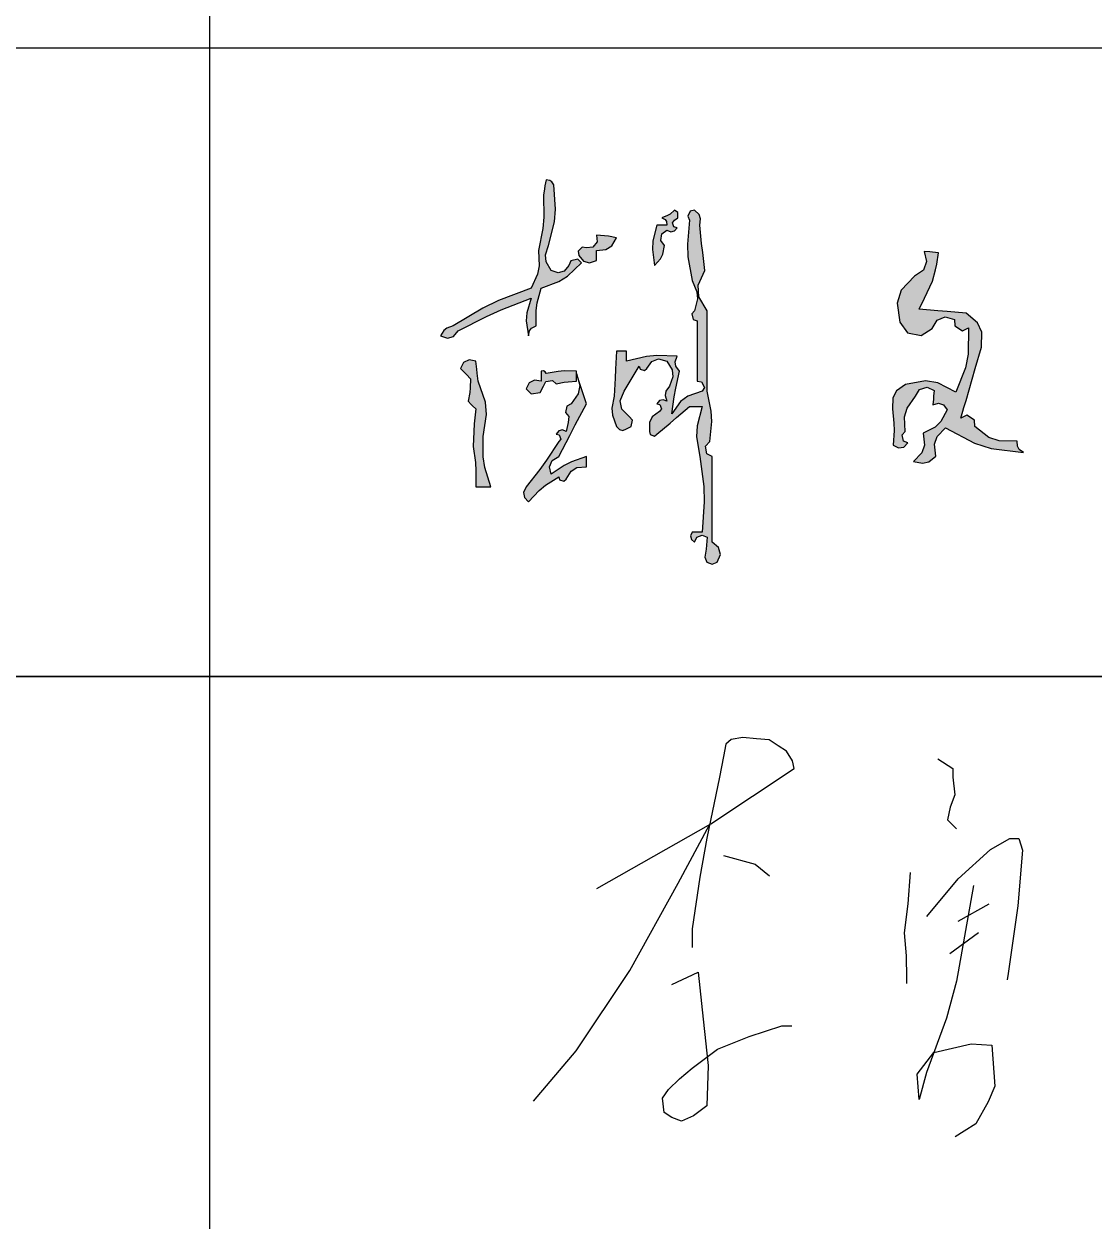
# Model space of a CAD drawing. Extents: x 815029915 to 815825525, y 579155098 to 579748855.
# Drawn here: x 815253193 to 815254894, y 579428713 to 579430617 of the extents above; entities that cross this region are included whole.
import ezdxf

# ---------------------------------------------------------------- set-up
doc = ezdxf.new("R2010")
doc.units = 0
doc.header["$LTSCALE"] = 100
doc.header["$MEASUREMENT"] = 0
doc.layers.add('TK', color=7, linetype='Continuous')
doc.layers.add('签名', color=7, linetype='Continuous')

# ---------------------------------------------------------------- blocks, each defined once
blk = doc.blocks.new('CCIAD-TK-A0-图签')
at = {"layer": 'TK'}
for p, q in [((1154.858, 121.628), (1154.858, 51.628)), ((1126.117, 111.628), (1177.187, 111.628)), ((1126.117, 111.628), (1177.187, 111.628)), ((1177.187, 101.628), (1126.117, 101.628)), ((1126.117, 101.628), (1177.187, 101.628)), ((1126.117, 101.628), (1177.187, 101.628))]:
    blk.add_line(p, q, dxfattribs=at)
blk = doc.blocks.new('李勇')
at = {"color": 7, "lineweight": 30}
for p, q in [((8843.3, 21821.1), (8824.8, 21817.8)), ((8865.5, 21819.2), (8843.3, 21821.1)), ((8816.5, 21810.6), (8812.8, 21791.1)), ((8824.8, 21817.8), (8816.5, 21810.6)), ((8885.2, 21817.5), (8865.5, 21819.2)), ((8899.9, 21807.9), (8885.2, 21817.5)), ((8913.1, 21799.3), (8899.9, 21807.9)), ((8812.8, 21791.1), (8806.5, 21758.1)), ((8922.7, 21784.1), (8913.1, 21799.3)), ((8925.1, 21771.8), (8922.7, 21784.1)), ((9153.4, 21787.1), (9177.6, 21772.1)), ((8792.7, 21683.7), (8925.1, 21771.8)), ((9177.6, 21772.1), (9177.6, 21757.9)), ((8806.5, 21758.1), (8786.2, 21661.3)), ((9177.6, 21757.9), (9180.5, 21730.1)), ((9180.5, 21730.1), (9173.4, 21710.2)), ((9173.4, 21710.2), (9169.1, 21690.3)), ((9169.1, 21690.3), (9183.3, 21676)), ((8611.5, 21581.2), (8792.7, 21683.7)), ((8740.7, 21589.4), (8790.7, 21682.5)), ((8786.2, 21661.3), (8774.9, 21599.2)), ((9237.3, 21642.9), (9268.1, 21660.8)), ((9268.1, 21660.8), (9282.5, 21660.8)), ((9282.5, 21660.8), (9288.4, 21641.9)), ((8812.6, 21633.3), (8863.3, 21620)), ((9185.8, 21596.4), (9237.3, 21642.9)), ((9288.4, 21641.9), (9280.7, 21553.3)), ((8863.3, 21620), (8885.9, 21601)), ((8774.9, 21599.2), (8762.8, 21517.1)), ((9109.4, 21606.3), (9105.6, 21556.5)), ((9136.2, 21536.4), (9185.8, 21596.4)), ((8663.8, 21450.7), (8740.7, 21589.4)), ((9210.4, 21586.1), (9183.2, 21433.5)), ((9105.6, 21556.5), (9099.9, 21510.6)), ((9185.8, 21528.9), (9235, 21556.5)), ((9280.7, 21553.3), (9265.1, 21445.9)), ((8762.8, 21517.1), (8762.8, 21493)), ((9099.9, 21510.6), (9103.1, 21474.1)), ((9172.6, 21477.6), (9218.4, 21511.3)), ((8762.8, 21493), (8762.8, 21487)), ((9103.1, 21474.1), (9103.7, 21438.2)), ((8578.7, 21322.8), (8663.8, 21450.7)), ((8730.7, 21428.4), (8772.7, 21447.9)), ((8772.7, 21447.9), (8780.7, 21373.4)), ((9265.1, 21445.9), (9263.6, 21436)), ((9103.7, 21438.2), (9103.8, 21430)), ((9183.2, 21433.5), (9167.4, 21374.8)), ((8780.7, 21373.4), (8788.6, 21299.4)), ((9167.4, 21374.8), (9135.4, 21288.2)), ((8803.1, 21325.8), (8853.6, 21345.6)), ((8853.6, 21345.6), (8905.5, 21362.9)), ((8905.5, 21362.9), (8921.5, 21362.9)), ((8763.2, 21295.4), (8803.1, 21325.8)), ((9147.1, 21320), (9206.4, 21334.2)), ((9206.4, 21334.2), (9239.2, 21331.9)), ((9239.2, 21331.9), (9243.9, 21266.8)), ((8510.5, 21243), (8578.7, 21322.8)), ((9120.5, 21285.9), (9147.1, 21320)), ((8742.8, 21278.2), (8763.2, 21295.4)), ((8788.6, 21299.4), (8786.4, 21235.5)), ((9135.4, 21288.2), (9123.7, 21245.3)), ((8725.2, 21261.5), (8742.8, 21278.2)), ((9123.7, 21245.3), (9120.5, 21285.9)), ((8715.9, 21247.5), (8725.2, 21261.5)), ((9243.9, 21266.8), (9233.6, 21242)), ((8718.4, 21224.7), (8715.9, 21247.5)), ((8786.4, 21235.5), (8765.2, 21219.5)), ((9233.6, 21242), (9214.2, 21206.8)), ((8730.7, 21217.1), (8718.4, 21224.7)), ((8746, 21211.1), (8730.7, 21217.1)), ((8765.2, 21219.5), (8746, 21211.1)), ((9195.6, 21195.1), (9181, 21185.9)), ((9214.2, 21206.8), (9195.6, 21195.1))]:
    blk.add_line(p, q, dxfattribs=at)
blk = doc.blocks.new('fdagdfaf')
h = blk.add_hatch(color=256)
h.paths.add_polyline_path([(4.6694, 7.6013), (4.7075, 7.6373), (4.6976, 7.6474), (4.6781, 7.6435), (4.6728, 7.6304), (4.6601, 7.6146), (4.6432, 7.6098), (4.6242, 7.6165), (4.61, 7.6405), (4.6081, 7.6595), (4.6172, 7.6859), (4.6336, 7.7508), (4.6365, 7.7859), (4.6311, 7.8526), (4.6261, 7.8613), (4.6202, 7.8652), (4.6103, 7.8665), (4.6067, 7.85), (4.6053, 7.8416), (4.6033, 7.8248), (4.6042, 7.7635), (4.6014, 7.7322), (4.5894, 7.672), (4.5912, 7.6296), (4.5866, 7.6063), (4.5686, 7.5678), (4.4791, 7.534), (4.4354, 7.5128), (4.3533, 7.4636), (4.3366, 7.4575), (4.3282, 7.4508), (4.3185, 7.4359), (4.3376, 7.4292), (4.3545, 7.434), (4.3672, 7.4498), (4.446, 7.4895), (4.4864, 7.5077), (4.5686, 7.5401), (4.5566, 7.5), (4.5551, 7.4771), (4.5616, 7.4359), (4.5642, 7.4495), (4.5701, 7.4574), (4.5825, 7.4636), (4.5824, 7.5057), (4.5853, 7.5273), (4.5964, 7.5678), (4.6454, 7.5864)])
h.paths.add_polyline_path([(4.8048, 7.7068), (4.7828, 7.7112), (4.7716, 7.7126), (4.7492, 7.7137), (4.7513, 7.696), (4.7391, 7.6808), (4.7214, 7.679), (4.7097, 7.6807), (4.6988, 7.6698), (4.7006, 7.6581), (4.7132, 7.6424), (4.7301, 7.6376), (4.7492, 7.6442), (4.7492, 7.6554), (4.7492, 7.6609), (4.7492, 7.672), (4.7753, 7.6744), (4.7912, 7.6843)])
h.paths.add_polyline_path([(4.4227, 7.3108), (4.4202, 7.3331), (4.4188, 7.3442), (4.4158, 7.3664), (4.3974, 7.3696), (4.3826, 7.3622), (4.3741, 7.3456), (4.3852, 7.3345), (4.3908, 7.3289), (4.4019, 7.3178), (4.401, 7.2926), (4.3996, 7.28), (4.3949, 7.2553), (4.4033, 7.2469), (4.4074, 7.2428), (4.4158, 7.2344), (4.4117, 7.1929), (4.4103, 7.172), (4.4088, 7.1302), (4.415, 7.0861), (4.4164, 7.0636), (4.4158, 7.0191), (4.4325, 7.0191), (4.4408, 7.0191), (4.4575, 7.0191), (4.441, 7.0728), (4.4366, 7.1018), (4.4366, 7.158), (4.4457, 7.2187), (4.4426, 7.2528)])
h.paths.add_polyline_path([(4.6936, 7.3275), (4.6936, 7.3386), (4.6602, 7.3393), (4.6431, 7.3379), (4.6103, 7.3317), (4.6073, 7.3371), (4.6025, 7.3395), (4.5964, 7.3386), (4.5964, 7.3275), (4.5964, 7.3219), (4.5964, 7.3108), (4.578, 7.314), (4.5632, 7.3066), (4.5547, 7.29), (4.5686, 7.2761), (4.5939, 7.2797), (4.6033, 7.2969), (4.6096, 7.3096), (4.6274, 7.3132), (4.6381, 7.3039), (4.6601, 7.308), (4.6713, 7.3094), (4.6936, 7.3108), (4.6936, 7.3219)])
h.paths.add_polyline_path([(4.645, 7.0469), (4.6472, 7.0384), (4.659, 7.0344), (4.6658, 7.0399), (4.6794, 7.0624), (4.6953, 7.0723), (4.7214, 7.0747), (4.7214, 7.0858), (4.7214, 7.0913), (4.7214, 7.1025), (4.6802, 7.0885), (4.66, 7.0784), (4.6242, 7.0538), (4.6193, 7.0744), (4.6267, 7.0918), (4.645, 7.1025), (4.6752, 7.161), (4.6904, 7.1902), (4.7214, 7.2483), (4.7103, 7.2817), (4.7047, 7.2983), (4.6936, 7.3317), (4.703, 7.2992), (4.6991, 7.276), (4.6797, 7.2483), (4.667, 7.242), (4.6635, 7.2243), (4.6728, 7.2136), (4.6708, 7.1968), (4.6694, 7.1884), (4.6658, 7.1719), (4.6552, 7.1763), (4.6453, 7.1738), (4.6381, 7.165), (4.6466, 7.1628), (4.6505, 7.151), (4.645, 7.1441), (4.6113, 7.0925), (4.5931, 7.0674), (4.5547, 7.0191), (4.5477, 7.0037), (4.5501, 6.9897), (4.5616, 6.9774), (4.5914, 7.009), (4.6085, 7.0233)])
h.paths.add_polyline_path([(4.8673, 7.3525), (4.8694, 7.344), (4.8813, 7.3401), (4.8881, 7.3456), (4.9016, 7.3651), (4.9207, 7.3722), (4.9437, 7.3664), (4.9578, 7.3423), (4.9597, 7.3233), (4.9506, 7.2969), (4.9407, 7.2833), (4.9387, 7.2714), (4.9437, 7.2553), (4.9331, 7.2596), (4.9232, 7.2572), (4.9159, 7.2483), (4.9244, 7.2462), (4.9284, 7.2343), (4.9228, 7.2275), (4.903, 7.2125), (4.8952, 7.1968), (4.8951, 7.1719), (4.8972, 7.1634), (4.9091, 7.1595), (4.9159, 7.165), (4.9522, 7.1953), (4.9703, 7.2106), (5.0062, 7.2414), (5.0201, 7.2414), (5.027, 7.2414), (5.0409, 7.2414), (5.0267, 7.1876), (5.0252, 7.1574), (5.034, 7.1025), (5.0453, 7.0198), (5.0468, 6.9773), (5.0409, 6.8941), (5.0298, 6.8941), (5.0243, 6.8941), (5.0131, 6.8941), (5.0088, 6.8835), (5.0113, 6.8736), (5.0201, 6.8663), (5.0264, 6.8798), (5.0409, 6.8856), (5.0548, 6.8802), (5.0533, 6.8578), (5.0519, 6.8466), (5.0479, 6.8246), (5.0542, 6.8111), (5.0687, 6.8053), (5.0826, 6.8107), (5.0913, 6.8319), (5.0864, 6.8517), (5.0687, 6.8663), (5.0687, 6.9608), (5.0687, 7.008), (5.0687, 7.1025), (5.0538, 7.1104), (5.0502, 7.1318), (5.0618, 7.1441), (5.0672, 7.1995), (5.0658, 7.2285), (5.0548, 7.2831), (5.0548, 7.372), (5.0548, 7.4164), (5.0548, 7.5053), (5.0321, 7.5436), (5.0301, 7.5756), (5.0479, 7.6165), (5.0423, 7.6665), (5.0395, 7.6915), (5.034, 7.7415), (5.0367, 7.7589), (5.0326, 7.7709), (5.0201, 7.7832), (5.0079, 7.7806), (5.0009, 7.7666), (5.0062, 7.7554), (5.0001, 7.6889), (5.0015, 7.6544), (5.0131, 7.5887), (5.026, 7.5578), (5.0276, 7.5379), (5.0201, 7.5053), (5.0125, 7.4968), (5.0163, 7.4815), (5.027, 7.4775), (5.027, 7.4109), (5.027, 7.3775), (5.027, 7.3108), (5.0394, 7.3095), (5.0473, 7.2937), (5.0409, 7.2831), (5.0014, 7.2698), (4.9814, 7.2548), (4.9576, 7.2205), (4.9638, 7.2681), (4.968, 7.2918), (4.9784, 7.3386), (4.9685, 7.3523), (4.9665, 7.3641), (4.9715, 7.3803), (4.9156, 7.3814), (4.887, 7.3786), (4.8325, 7.3664), (4.8325, 7.3775), (4.8325, 7.3831), (4.8325, 7.3942), (4.8214, 7.3942), (4.8159, 7.3942), (4.8048, 7.3942), (4.802, 7.3442), (4.8006, 7.3192), (4.7978, 7.2692), (4.7916, 7.2363), (4.7932, 7.2172), (4.8048, 7.1858), (4.8124, 7.1773), (4.8218, 7.1749), (4.8325, 7.1789), (4.8452, 7.1853), (4.8486, 7.2028), (4.8395, 7.2136), (4.8192, 7.2334), (4.8145, 7.257), (4.8256, 7.2831), (4.8423, 7.3108), (4.8506, 7.3247)])
h.paths.add_polyline_path([(4.9367, 7.6859), (4.927, 7.6997), (4.93, 7.7177), (4.9437, 7.7276), (4.9543, 7.7232), (4.9642, 7.7257), (4.9715, 7.7345), (4.9629, 7.7367), (4.959, 7.7485), (4.9645, 7.7554), (4.9733, 7.7621), (4.9733, 7.7764), (4.9645, 7.7832), (4.9523, 7.7725), (4.9449, 7.7681), (4.9298, 7.7623), (4.9384, 7.7573), (4.9423, 7.7514), (4.9437, 7.7415), (4.9326, 7.7415), (4.927, 7.7415), (4.9159, 7.7415), (4.9051, 7.6983), (4.9036, 7.6746), (4.9089, 7.6304), (4.9256, 7.6488), (4.932, 7.6615)])
blk.add_hatch(color=256).paths.add_polyline_path([(5.6618, 7.5559), (5.6764, 7.5868), (5.6849, 7.6179), (5.6883, 7.6338), (5.6931, 7.6657), (5.6771, 7.6671), (5.6691, 7.6677), (5.6532, 7.6691), (5.6605, 7.6409), (5.6516, 7.6173), (5.6274, 7.601), (5.5904, 7.5625), (5.5789, 7.5267), (5.5866, 7.4739), (5.6072, 7.4441), (5.6451, 7.4367), (5.6755, 7.4564), (5.6896, 7.4792), (5.7118, 7.4881), (5.7378, 7.4813), (5.7382, 7.4634), (5.7599, 7.4502), (5.776, 7.458), (5.775, 7.3855), (5.7675, 7.3477), (5.741, 7.2803), (5.6912, 7.3062), (5.6576, 7.3114), (5.6023, 7.302), (5.5773, 7.2845), (5.567, 7.2652), (5.5665, 7.2347), (5.5701, 7.1947), (5.5704, 7.1743), (5.5681, 7.1342), (5.5828, 7.1267), (5.5973, 7.129), (5.6088, 7.1408), (5.5968, 7.1449), (5.5926, 7.1624), (5.6013, 7.1715), (5.5996, 7.2123), (5.6064, 7.236), (5.6297, 7.2695), (5.6404, 7.2882), (5.6618, 7.2948), (5.6812, 7.2853), (5.6798, 7.2693), (5.6792, 7.2614), (5.6778, 7.2454), (5.6935, 7.2504), (5.7074, 7.2457), (5.7169, 7.2321), (5.6995, 7.1995), (5.684, 7.1842), (5.6512, 7.1674), (5.6548, 7.1346), (5.6475, 7.113), (5.6245, 7.0893), (5.6494, 7.0843), (5.6662, 7.0884), (5.686, 7.1042), (5.6824, 7.137), (5.6898, 7.1585), (5.7127, 7.1823), (5.7924, 7.1399), (5.8382, 7.1254), (5.9278, 7.114), (5.916, 7.1223), (5.9111, 7.1312), (5.9103, 7.1456), (5.8608, 7.1457), (5.8325, 7.1554), (5.7932, 7.1855), (5.7928, 7.2034), (5.7711, 7.2166), (5.755, 7.2088), (5.7607, 7.2284), (5.7635, 7.2382), (5.7692, 7.2578), (5.7862, 7.3166), (5.7947, 7.346), (5.8117, 7.4048), (5.8128, 7.446), (5.801, 7.4723), (5.7694, 7.4987), (5.7175, 7.5031), (5.6916, 7.5052), (5.6398, 7.5096), (5.6544, 7.5405)])
for p, q in [((4.6053, 7.8416), (4.6033, 7.8248)), ((4.6067, 7.85), (4.6053, 7.8416)), ((4.6103, 7.8665), (4.6067, 7.85)), ((4.6202, 7.8652), (4.6103, 7.8665)), ((4.6261, 7.8613), (4.6202, 7.8652)), ((4.6311, 7.8526), (4.6261, 7.8613)), ((4.6365, 7.7859), (4.6311, 7.8526)), ((4.6033, 7.8248), (4.6042, 7.7635)), ((4.6336, 7.7508), (4.6365, 7.7859)), ((4.9523, 7.7725), (4.9449, 7.7681)), ((4.9645, 7.7832), (4.9523, 7.7725)), ((4.9733, 7.7764), (4.9645, 7.7832)), ((4.9733, 7.7621), (4.9733, 7.7764)), ((5.0079, 7.7806), (5.0009, 7.7666)), ((5.0201, 7.7832), (5.0079, 7.7806)), ((5.0326, 7.7709), (5.0201, 7.7832)), ((5.0367, 7.7589), (5.0326, 7.7709)), ((4.6042, 7.7635), (4.6014, 7.7322)), ((4.6172, 7.6859), (4.6336, 7.7508)), ((4.9159, 7.7415), (4.9051, 7.6983)), ((4.927, 7.7415), (4.9159, 7.7415)), ((4.9326, 7.7415), (4.927, 7.7415)), ((4.9449, 7.7681), (4.9298, 7.7623)), ((4.9298, 7.7623), (4.9384, 7.7573)), ((4.9437, 7.7415), (4.9326, 7.7415)), ((4.9384, 7.7573), (4.9423, 7.7514)), ((4.9423, 7.7514), (4.9437, 7.7415)), ((4.959, 7.7485), (4.9645, 7.7554)), ((4.9629, 7.7367), (4.959, 7.7485)), ((4.9715, 7.7345), (4.9629, 7.7367)), ((4.9645, 7.7554), (4.9733, 7.7621)), ((5.0062, 7.7554), (5.0001, 7.6889)), ((5.0009, 7.7666), (5.0062, 7.7554)), ((5.034, 7.7415), (5.0367, 7.7589)), ((5.0395, 7.6915), (5.034, 7.7415)), ((4.6014, 7.7322), (4.5894, 7.672)), ((4.7716, 7.7126), (4.7492, 7.7137)), ((4.7492, 7.7137), (4.7513, 7.696)), ((4.7828, 7.7112), (4.7716, 7.7126)), ((4.8048, 7.7068), (4.7828, 7.7112)), ((4.7912, 7.6843), (4.8048, 7.7068)), ((4.927, 7.6997), (4.93, 7.7177)), ((4.93, 7.7177), (4.9437, 7.7276)), ((4.9437, 7.7276), (4.9543, 7.7232)), ((4.9543, 7.7232), (4.9642, 7.7257)), ((4.9642, 7.7257), (4.9715, 7.7345)), ((4.5894, 7.672), (4.5912, 7.6296)), ((4.6081, 7.6595), (4.6172, 7.6859)), ((4.7097, 7.6807), (4.6988, 7.6698)), ((4.6988, 7.6698), (4.7006, 7.6581)), ((4.7214, 7.679), (4.7097, 7.6807)), ((4.7391, 7.6808), (4.7214, 7.679)), ((4.7513, 7.696), (4.7391, 7.6808)), ((4.7492, 7.672), (4.7753, 7.6744)), ((4.7492, 7.6609), (4.7492, 7.672)), ((4.7753, 7.6744), (4.7912, 7.6843)), ((4.9051, 7.6983), (4.9036, 7.6746)), ((4.9036, 7.6746), (4.9089, 7.6304)), ((4.9367, 7.6859), (4.927, 7.6997)), ((4.932, 7.6615), (4.9367, 7.6859)), ((5.0001, 7.6889), (5.0015, 7.6544)), ((5.0423, 7.6665), (5.0395, 7.6915)), ((5.6691, 7.6677), (5.6532, 7.6691)), ((5.6532, 7.6691), (5.6605, 7.6409)), ((4.61, 7.6405), (4.6081, 7.6595)), ((4.6242, 7.6165), (4.61, 7.6405)), ((4.6694, 7.6013), (4.7075, 7.6373)), ((4.6781, 7.6435), (4.6728, 7.6304)), ((4.6976, 7.6474), (4.6781, 7.6435)), ((4.7075, 7.6373), (4.6976, 7.6474)), ((4.7006, 7.6581), (4.7132, 7.6424)), ((4.7132, 7.6424), (4.7301, 7.6376)), ((4.7301, 7.6376), (4.7492, 7.6442)), ((4.7492, 7.6554), (4.7492, 7.6609)), ((4.7492, 7.6442), (4.7492, 7.6554)), ((4.9089, 7.6304), (4.9256, 7.6488)), ((4.9256, 7.6488), (4.932, 7.6615)), ((5.0015, 7.6544), (5.0131, 7.5887)), ((5.0479, 7.6165), (5.0423, 7.6665)), ((5.6605, 7.6409), (5.6516, 7.6173)), ((5.6771, 7.6671), (5.6691, 7.6677)), ((5.6931, 7.6657), (5.6771, 7.6671)), ((5.6883, 7.6338), (5.6931, 7.6657)), ((4.5866, 7.6063), (4.5686, 7.5678)), ((4.5912, 7.6296), (4.5866, 7.6063)), ((4.6432, 7.6098), (4.6242, 7.6165)), ((4.6601, 7.6146), (4.6432, 7.6098)), ((4.6728, 7.6304), (4.6601, 7.6146)), ((5.0301, 7.5756), (5.0479, 7.6165)), ((5.6516, 7.6173), (5.6274, 7.601)), ((5.6764, 7.5868), (5.6849, 7.6179)), ((5.6849, 7.6179), (5.6883, 7.6338)), ((4.5964, 7.5678), (4.6454, 7.5864)), ((4.6454, 7.5864), (4.6694, 7.6013)), ((5.0131, 7.5887), (5.026, 7.5578)), ((5.0321, 7.5436), (5.0301, 7.5756)), ((5.6274, 7.601), (5.5904, 7.5625)), ((5.6618, 7.5559), (5.6764, 7.5868)), ((4.5686, 7.5678), (4.4791, 7.534)), ((4.4864, 7.5077), (4.5686, 7.5401)), ((4.5686, 7.5401), (4.5566, 7.5)), ((4.5853, 7.5273), (4.5964, 7.5678)), ((5.0276, 7.5379), (5.0201, 7.5053)), ((5.026, 7.5578), (5.0276, 7.5379)), ((5.0548, 7.5053), (5.0321, 7.5436)), ((5.5904, 7.5625), (5.5789, 7.5267)), ((5.6398, 7.5096), (5.6544, 7.5405)), ((5.6544, 7.5405), (5.6618, 7.5559)), ((4.4354, 7.5128), (4.3533, 7.4636)), ((4.4791, 7.534), (4.4354, 7.5128)), ((4.446, 7.4895), (4.4864, 7.5077)), ((4.5824, 7.5057), (4.5853, 7.5273)), ((4.5825, 7.4636), (4.5824, 7.5057)), ((5.0201, 7.5053), (5.0125, 7.4968)), ((5.0548, 7.4164), (5.0548, 7.5053)), ((5.5789, 7.5267), (5.5866, 7.4739)), ((5.6916, 7.5052), (5.6398, 7.5096)), ((5.7175, 7.5031), (5.6916, 7.5052)), ((4.3672, 7.4498), (4.446, 7.4895)), ((4.5566, 7.5), (4.5551, 7.4771)), ((4.5551, 7.4771), (4.5616, 7.4359)), ((5.0125, 7.4968), (5.0163, 7.4815)), ((5.0163, 7.4815), (5.027, 7.4775)), ((5.027, 7.4775), (5.027, 7.4109)), ((5.5866, 7.4739), (5.6072, 7.4441)), ((5.6755, 7.4564), (5.6896, 7.4792)), ((5.6896, 7.4792), (5.7118, 7.4881)), ((5.7118, 7.4881), (5.7378, 7.4813)), ((5.7694, 7.4987), (5.7175, 7.5031)), ((5.7378, 7.4813), (5.7382, 7.4634)), ((5.801, 7.4723), (5.7694, 7.4987)), ((5.8128, 7.446), (5.801, 7.4723)), ((4.3282, 7.4508), (4.3185, 7.4359)), ((4.3366, 7.4575), (4.3282, 7.4508)), ((4.3533, 7.4636), (4.3366, 7.4575)), ((4.3545, 7.434), (4.3672, 7.4498)), ((4.5616, 7.4359), (4.5642, 7.4495)), ((4.5642, 7.4495), (4.5701, 7.4574)), ((4.5701, 7.4574), (4.5825, 7.4636)), ((5.6072, 7.4441), (5.6451, 7.4367)), ((5.6451, 7.4367), (5.6755, 7.4564)), ((5.7382, 7.4634), (5.7599, 7.4502)), ((5.7599, 7.4502), (5.776, 7.458)), ((5.776, 7.458), (5.775, 7.3855)), ((5.8117, 7.4048), (5.8128, 7.446)), ((4.3185, 7.4359), (4.3376, 7.4292)), ((4.3376, 7.4292), (4.3545, 7.434)), ((5.027, 7.4109), (5.027, 7.3775)), ((5.0548, 7.372), (5.0548, 7.4164)), ((5.7947, 7.346), (5.8117, 7.4048)), ((4.8048, 7.3942), (4.802, 7.3442)), ((4.8159, 7.3942), (4.8048, 7.3942)), ((4.8214, 7.3942), (4.8159, 7.3942)), ((4.8325, 7.3942), (4.8214, 7.3942)), ((4.8325, 7.3831), (4.8325, 7.3942)), ((4.8325, 7.3775), (4.8325, 7.3831)), ((4.887, 7.3786), (4.8325, 7.3664)), ((4.8325, 7.3664), (4.8325, 7.3775)), ((4.9156, 7.3814), (4.887, 7.3786)), ((4.9016, 7.3651), (4.9207, 7.3722)), ((4.9715, 7.3803), (4.9156, 7.3814)), ((4.9207, 7.3722), (4.9437, 7.3664)), ((4.9665, 7.3641), (4.9715, 7.3803)), ((5.027, 7.3775), (5.027, 7.3108)), ((5.0548, 7.2831), (5.0548, 7.372)), ((5.775, 7.3855), (5.7675, 7.3477)), ((4.3826, 7.3622), (4.3741, 7.3456)), ((4.3741, 7.3456), (4.3852, 7.3345)), ((4.3974, 7.3696), (4.3826, 7.3622)), ((4.4158, 7.3664), (4.3974, 7.3696)), ((4.4188, 7.3442), (4.4158, 7.3664)), ((4.4202, 7.3331), (4.4188, 7.3442)), ((4.6025, 7.3395), (4.5964, 7.3386)), ((4.5964, 7.3386), (4.5964, 7.3275)), ((4.6073, 7.3371), (4.6025, 7.3395)), ((4.6602, 7.3393), (4.6431, 7.3379)), ((4.6936, 7.3386), (4.6602, 7.3393)), ((4.6936, 7.3275), (4.6936, 7.3386)), ((4.802, 7.3442), (4.8006, 7.3192)), ((4.8506, 7.3247), (4.8673, 7.3525)), ((4.8673, 7.3525), (4.8694, 7.344)), ((4.8694, 7.344), (4.8813, 7.3401)), ((4.8813, 7.3401), (4.8881, 7.3456)), ((4.8881, 7.3456), (4.9016, 7.3651)), ((4.9437, 7.3664), (4.9578, 7.3423)), ((4.9578, 7.3423), (4.9597, 7.3233)), ((4.9685, 7.3523), (4.9665, 7.3641)), ((4.968, 7.2918), (4.9784, 7.3386)), ((4.9784, 7.3386), (4.9685, 7.3523)), ((5.7675, 7.3477), (5.741, 7.2803)), ((5.7862, 7.3166), (5.7947, 7.346)), ((4.3852, 7.3345), (4.3908, 7.3289)), ((4.3908, 7.3289), (4.4019, 7.3178)), ((4.4019, 7.3178), (4.401, 7.2926)), ((4.4227, 7.3108), (4.4202, 7.3331)), ((4.4426, 7.2528), (4.4227, 7.3108)), ((4.5632, 7.3066), (4.5547, 7.29)), ((4.578, 7.314), (4.5632, 7.3066)), ((4.5964, 7.3108), (4.578, 7.314)), ((4.5964, 7.3275), (4.5964, 7.3219)), ((4.5964, 7.3219), (4.5964, 7.3108)), ((4.6033, 7.2969), (4.6096, 7.3096)), ((4.6103, 7.3317), (4.6073, 7.3371)), ((4.6096, 7.3096), (4.6274, 7.3132)), ((4.6431, 7.3379), (4.6103, 7.3317)), ((4.6274, 7.3132), (4.6381, 7.3039)), ((4.6381, 7.3039), (4.6601, 7.308)), ((4.6601, 7.308), (4.6713, 7.3094)), ((4.6713, 7.3094), (4.6936, 7.3108)), ((4.7047, 7.2983), (4.6936, 7.3317)), ((4.6936, 7.3317), (4.703, 7.2992)), ((4.6936, 7.3219), (4.6936, 7.3275)), ((4.6936, 7.3108), (4.6936, 7.3219)), ((4.8006, 7.3192), (4.7978, 7.2692)), ((4.8256, 7.2831), (4.8423, 7.3108)), ((4.8423, 7.3108), (4.8506, 7.3247)), ((4.9597, 7.3233), (4.9506, 7.2969)), ((5.027, 7.3108), (5.0394, 7.3095)), ((5.0394, 7.3095), (5.0473, 7.2937)), ((5.6576, 7.3114), (5.6023, 7.302)), ((5.6912, 7.3062), (5.6576, 7.3114)), ((5.741, 7.2803), (5.6912, 7.3062)), ((5.7692, 7.2578), (5.7862, 7.3166)), ((4.3996, 7.28), (4.3949, 7.2553)), ((4.401, 7.2926), (4.3996, 7.28)), ((4.5547, 7.29), (4.5686, 7.2761)), ((4.5686, 7.2761), (4.5939, 7.2797)), ((4.5939, 7.2797), (4.6033, 7.2969)), ((4.6991, 7.276), (4.6797, 7.2483)), ((4.703, 7.2992), (4.6991, 7.276)), ((4.7103, 7.2817), (4.7047, 7.2983)), ((4.7214, 7.2483), (4.7103, 7.2817)), ((4.8145, 7.257), (4.8256, 7.2831)), ((4.9407, 7.2833), (4.9387, 7.2714)), ((4.9506, 7.2969), (4.9407, 7.2833)), ((4.9638, 7.2681), (4.968, 7.2918)), ((5.0409, 7.2831), (5.0014, 7.2698)), ((5.0473, 7.2937), (5.0409, 7.2831)), ((5.0658, 7.2285), (5.0548, 7.2831)), ((5.5773, 7.2845), (5.567, 7.2652)), ((5.6023, 7.302), (5.5773, 7.2845)), ((5.6297, 7.2695), (5.6404, 7.2882)), ((5.6404, 7.2882), (5.6618, 7.2948)), ((5.6618, 7.2948), (5.6812, 7.2853)), ((5.6812, 7.2853), (5.6798, 7.2693)), ((4.3949, 7.2553), (4.4033, 7.2469)), ((4.4033, 7.2469), (4.4074, 7.2428)), ((4.4074, 7.2428), (4.4158, 7.2344)), ((4.4457, 7.2187), (4.4426, 7.2528)), ((4.667, 7.242), (4.6635, 7.2243)), ((4.6797, 7.2483), (4.667, 7.242)), ((4.6904, 7.1902), (4.7214, 7.2483)), ((4.7978, 7.2692), (4.7916, 7.2363)), ((4.8192, 7.2334), (4.8145, 7.257)), ((4.9232, 7.2572), (4.9159, 7.2483)), ((4.9159, 7.2483), (4.9244, 7.2462)), ((4.9331, 7.2596), (4.9232, 7.2572)), ((4.9244, 7.2462), (4.9284, 7.2343)), ((4.9437, 7.2553), (4.9331, 7.2596)), ((4.9387, 7.2714), (4.9437, 7.2553)), ((4.9576, 7.2205), (4.9638, 7.2681)), ((4.9814, 7.2548), (4.9576, 7.2205)), ((4.9703, 7.2106), (5.0062, 7.2414)), ((5.0014, 7.2698), (4.9814, 7.2548)), ((5.0062, 7.2414), (5.0201, 7.2414)), ((5.0201, 7.2414), (5.027, 7.2414)), ((5.0409, 7.2414), (5.0267, 7.1876)), ((5.027, 7.2414), (5.0409, 7.2414)), ((5.567, 7.2652), (5.5665, 7.2347)), ((5.6064, 7.236), (5.6297, 7.2695)), ((5.6792, 7.2614), (5.6778, 7.2454)), ((5.6778, 7.2454), (5.6935, 7.2504)), ((5.6798, 7.2693), (5.6792, 7.2614)), ((5.6935, 7.2504), (5.7074, 7.2457)), ((5.7074, 7.2457), (5.7169, 7.2321)), ((5.7635, 7.2382), (5.7692, 7.2578)), ((4.4158, 7.2344), (4.4117, 7.1929)), ((4.4366, 7.158), (4.4457, 7.2187)), ((4.6635, 7.2243), (4.6728, 7.2136)), ((4.6728, 7.2136), (4.6708, 7.1968)), ((4.7916, 7.2363), (4.7932, 7.2172)), ((4.7932, 7.2172), (4.8048, 7.1858)), ((4.8395, 7.2136), (4.8192, 7.2334)), ((4.8486, 7.2028), (4.8395, 7.2136)), ((4.903, 7.2125), (4.8952, 7.1968)), ((4.9228, 7.2275), (4.903, 7.2125)), ((4.9284, 7.2343), (4.9228, 7.2275)), ((4.9522, 7.1953), (4.9703, 7.2106)), ((5.0672, 7.1995), (5.0658, 7.2285)), ((5.5665, 7.2347), (5.5701, 7.1947)), ((5.5996, 7.2123), (5.6064, 7.236)), ((5.6013, 7.1715), (5.5996, 7.2123)), ((5.7169, 7.2321), (5.6995, 7.1995)), ((5.755, 7.2088), (5.7607, 7.2284)), ((5.7711, 7.2166), (5.755, 7.2088)), ((5.7607, 7.2284), (5.7635, 7.2382)), ((5.7928, 7.2034), (5.7711, 7.2166)), ((4.4117, 7.1929), (4.4103, 7.172)), ((4.6453, 7.1738), (4.6381, 7.165)), ((4.6552, 7.1763), (4.6453, 7.1738)), ((4.6658, 7.1719), (4.6552, 7.1763)), ((4.6694, 7.1884), (4.6658, 7.1719)), ((4.6708, 7.1968), (4.6694, 7.1884)), ((4.6752, 7.161), (4.6904, 7.1902)), ((4.8048, 7.1858), (4.8124, 7.1773)), ((4.8124, 7.1773), (4.8218, 7.1749)), ((4.8218, 7.1749), (4.8325, 7.1789)), ((4.8325, 7.1789), (4.8452, 7.1853)), ((4.8452, 7.1853), (4.8486, 7.2028)), ((4.8952, 7.1968), (4.8951, 7.1719)), ((4.9159, 7.165), (4.9522, 7.1953)), ((5.0267, 7.1876), (5.0252, 7.1574)), ((5.0618, 7.1441), (5.0672, 7.1995)), ((5.5704, 7.1743), (5.5681, 7.1342)), ((5.5701, 7.1947), (5.5704, 7.1743)), ((5.684, 7.1842), (5.6512, 7.1674)), ((5.6995, 7.1995), (5.684, 7.1842)), ((5.6898, 7.1585), (5.7127, 7.1823)), ((5.7127, 7.1823), (5.7924, 7.1399)), ((5.7932, 7.1855), (5.7928, 7.2034)), ((5.8325, 7.1554), (5.7932, 7.1855)), ((4.4103, 7.172), (4.4088, 7.1302)), ((4.4366, 7.1018), (4.4366, 7.158)), ((4.645, 7.1441), (4.6113, 7.0925)), ((4.6381, 7.165), (4.6466, 7.1628)), ((4.645, 7.1025), (4.6752, 7.161)), ((4.6505, 7.151), (4.645, 7.1441)), ((4.6466, 7.1628), (4.6505, 7.151)), ((4.8951, 7.1719), (4.8972, 7.1634)), ((4.8972, 7.1634), (4.9091, 7.1595)), ((4.9091, 7.1595), (4.9159, 7.165)), ((5.0252, 7.1574), (5.034, 7.1025)), ((5.0502, 7.1318), (5.0618, 7.1441)), ((5.5926, 7.1624), (5.6013, 7.1715)), ((5.5968, 7.1449), (5.5926, 7.1624)), ((5.6088, 7.1408), (5.5968, 7.1449)), ((5.5973, 7.129), (5.6088, 7.1408)), ((5.6512, 7.1674), (5.6548, 7.1346)), ((5.6824, 7.137), (5.6898, 7.1585)), ((5.8608, 7.1457), (5.8325, 7.1554)), ((5.9103, 7.1456), (5.8608, 7.1457)), ((5.9111, 7.1312), (5.9103, 7.1456)), ((4.4088, 7.1302), (4.415, 7.0861)), ((5.0538, 7.1104), (5.0502, 7.1318)), ((5.0687, 7.1025), (5.0538, 7.1104)), ((5.5681, 7.1342), (5.5828, 7.1267)), ((5.5828, 7.1267), (5.5973, 7.129)), ((5.6475, 7.113), (5.6245, 7.0893)), ((5.6548, 7.1346), (5.6475, 7.113)), ((5.686, 7.1042), (5.6824, 7.137)), ((5.7924, 7.1399), (5.8382, 7.1254)), ((5.8382, 7.1254), (5.9278, 7.114)), ((5.916, 7.1223), (5.9111, 7.1312)), ((5.9278, 7.114), (5.916, 7.1223)), ((4.415, 7.0861), (4.4164, 7.0636)), ((4.441, 7.0728), (4.4366, 7.1018)), ((4.6113, 7.0925), (4.5931, 7.0674)), ((4.6193, 7.0744), (4.6267, 7.0918)), ((4.6242, 7.0538), (4.6193, 7.0744)), ((4.66, 7.0784), (4.6242, 7.0538)), ((4.6267, 7.0918), (4.645, 7.1025)), ((4.6802, 7.0885), (4.66, 7.0784)), ((4.7214, 7.1025), (4.6802, 7.0885)), ((4.6953, 7.0723), (4.7214, 7.0747)), ((4.7214, 7.0913), (4.7214, 7.1025)), ((4.7214, 7.0858), (4.7214, 7.0913)), ((4.7214, 7.0747), (4.7214, 7.0858)), ((5.034, 7.1025), (5.0453, 7.0198)), ((5.0687, 7.008), (5.0687, 7.1025)), ((5.6245, 7.0893), (5.6494, 7.0843)), ((5.6494, 7.0843), (5.6662, 7.0884)), ((5.6662, 7.0884), (5.686, 7.1042)), ((4.4164, 7.0636), (4.4158, 7.0191)), ((4.4575, 7.0191), (4.441, 7.0728)), ((4.5931, 7.0674), (4.5547, 7.0191)), ((4.6085, 7.0233), (4.645, 7.0469)), ((4.645, 7.0469), (4.6472, 7.0384)), ((4.6658, 7.0399), (4.6794, 7.0624)), ((4.6794, 7.0624), (4.6953, 7.0723)), ((4.4158, 7.0191), (4.4325, 7.0191)), ((4.4325, 7.0191), (4.4408, 7.0191)), ((4.4408, 7.0191), (4.4575, 7.0191)), ((4.5547, 7.0191), (4.5477, 7.0037)), ((4.5616, 6.9774), (4.5914, 7.009)), ((4.5914, 7.009), (4.6085, 7.0233)), ((4.6472, 7.0384), (4.659, 7.0344)), ((4.659, 7.0344), (4.6658, 7.0399)), ((5.0453, 7.0198), (5.0468, 6.9773)), ((5.0687, 6.9608), (5.0687, 7.008)), ((4.5477, 7.0037), (4.5501, 6.9897)), ((4.5501, 6.9897), (4.5616, 6.9774)), ((5.0468, 6.9773), (5.0409, 6.8941)), ((5.0687, 6.8663), (5.0687, 6.9608)), ((5.0131, 6.8941), (5.0088, 6.8835)), ((5.0088, 6.8835), (5.0113, 6.8736)), ((5.0243, 6.8941), (5.0131, 6.8941)), ((5.0201, 6.8663), (5.0264, 6.8798)), ((5.0298, 6.8941), (5.0243, 6.8941)), ((5.0264, 6.8798), (5.0409, 6.8856)), ((5.0409, 6.8941), (5.0298, 6.8941)), ((5.0409, 6.8856), (5.0548, 6.8802)), ((5.0548, 6.8802), (5.0533, 6.8578)), ((5.0113, 6.8736), (5.0201, 6.8663)), ((5.0519, 6.8466), (5.0479, 6.8246)), ((5.0533, 6.8578), (5.0519, 6.8466)), ((5.0864, 6.8517), (5.0687, 6.8663)), ((5.0913, 6.8319), (5.0864, 6.8517)), ((5.0479, 6.8246), (5.0542, 6.8111)), ((5.0542, 6.8111), (5.0687, 6.8053)), ((5.0687, 6.8053), (5.0826, 6.8107)), ((5.0826, 6.8107), (5.0913, 6.8319))]:
    blk.add_line(p, q)

msp = doc.modelspace()

# ---------------------------------------------------------------- block references
msp.add_blockref('李勇', (815245492.5, 579407661))
at = {"layer": 'TK', "xscale": 100, "yscale": 100, "zscale": 100}
msp.add_blockref('CCIAD-TK-A0-图签', (815138002.5, 579419416.6), dxfattribs=at)
at = {"layer": '签名', "linetype": 'Continuous', "xscale": 576.0000000001977, "yscale": 576.0000000001977, "zscale": 576.0000000001977}
msp.add_blockref('fdagdfaf', (815251367.8, 579425837.9), dxfattribs=at)

doc.saveas('drawing.dxf')
